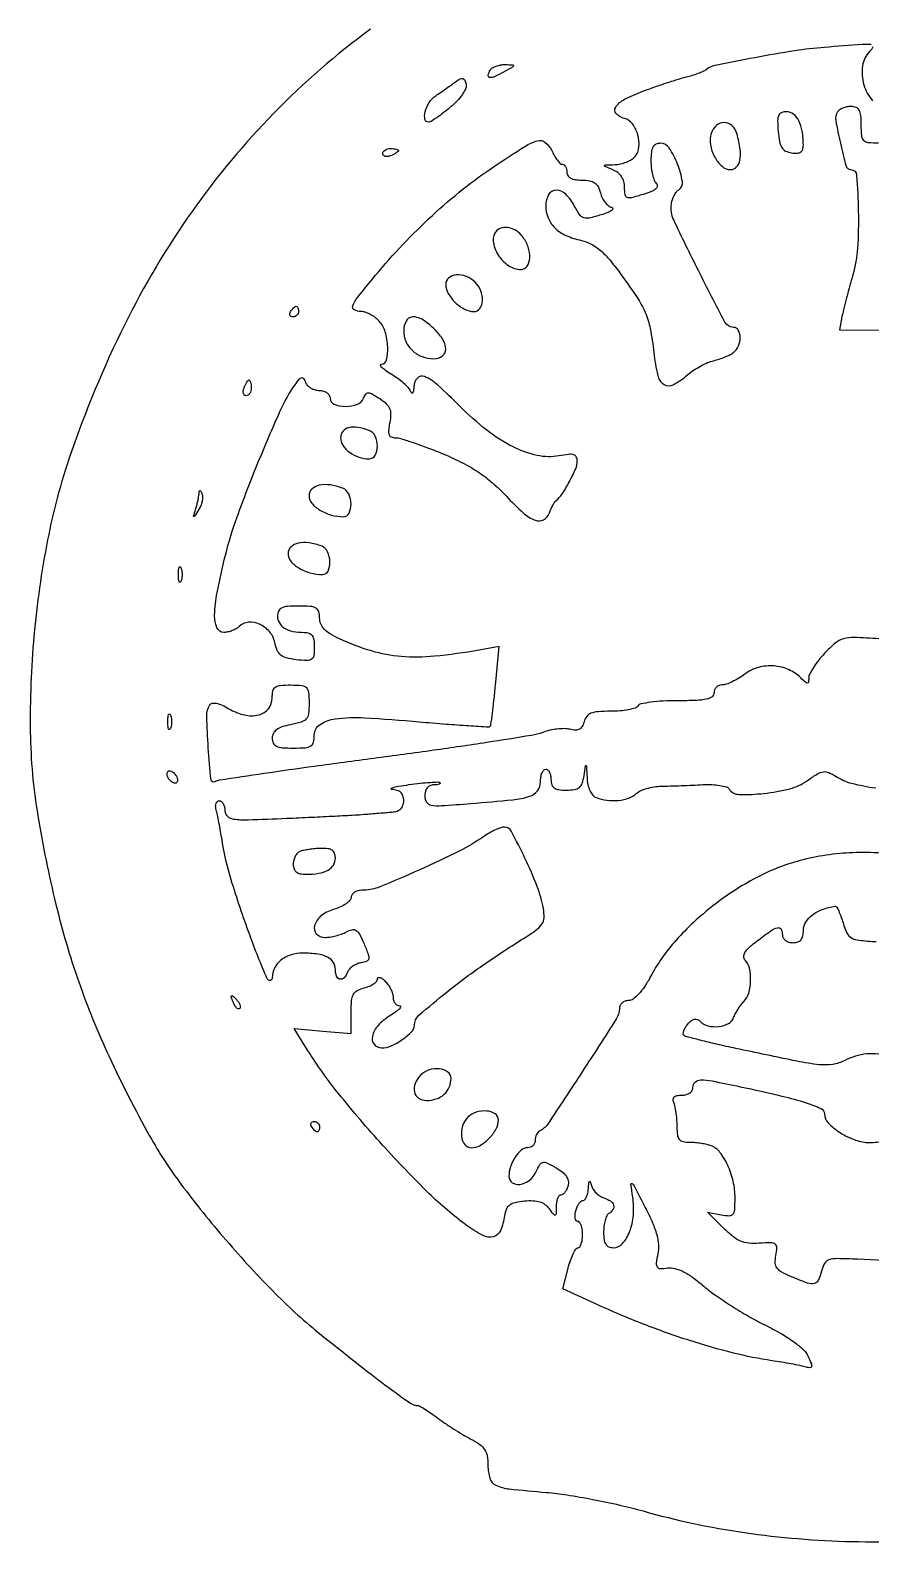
# Model space of a CAD drawing. Extents: x 0 to 320, y 0 to 464.
# Drawn here: x 0 to 159.8, y 0.1 to 287.5 of the extents above; entities that cross this region are included whole.
import ezdxf

# ---------------------------------------------------------------- set-up
doc = ezdxf.new("R2010")
doc.units = 0

msp = doc.modelspace()

# ---------------------------------------------------------------- linework, layer by layer
for points in [[(64.685306, 287.7277, 0.04003), (46.317837, 271.735974, 0.040143), (30.752346, 253.035834, 0.038663), (17.892871, 231.418654, 0.032157), (7.595782, 206.724526, 0.034749), (3.287065, 190.612043, 0.025584), (0.695539, 172.311585, 0.025769), (0.001599, 154.054825, 0.038054), (1.435633, 138.094089, 0.01782), (4.866631, 121.282139, 0.024803), (9.207676, 106.549653, 0.024927), (14.967462, 92.376002, 0.018275), (22.691677, 77.258969, 0.033417), (28.644689, 68.087621, 0.017279), (37.212816, 57.429081, 0.017237), (46.643068, 47.227435, 0.028923), (55.319417, 39.425711, 0.002159), (63.515873, 32.929072, 0.00821), (68.717359, 28.979113, 0.007339), (72.351669, 26.393397, 0.152083), (73.615117, 26, -0.128996), (74.033573, 25.890215, -0.010542), (75.015716, 25.309163, -0.0136), (76.16963, 24.549, -0.010042), (77.405609, 23.648213, 0.013053), (78.826114, 22.625984, 0.008063), (80.54571, 21.495558, 0.008084), (82.282089, 20.432762, 0.014369), (83.75, 19.622533, -0.033206), (85.444179, 18.602387, -0.097755), (86.384436, 17.627896, -0.103562), (86.854048, 16.403498, -0.039984), (87, 14.581309, 0.078493), (87.386844, 12.132303, 0.209563), (88.535951, 10.839128, 0.080998), (91.072722, 10.138344, 0.006256), (98.12407, 9.463794, -0.017837), (102.046009, 8.996737, -0.008876), (106.97707, 8.140373, -0.008799), (112.060298, 7.071249, -0.012788), (116.5, 5.935364, 0.033311), (135.809232, 1.830828, 0.029879), (156.210687, 0.131254, 0.029585), (176.882478, 0.871146, 0.030985)], [(161.341549, 171.791862, 0.008319), (156.657395, 172.014296, 0.073344), (154.604091, 171.775845, 0.110826), (153.060138, 170.966565, 0.028982), (151.022695, 169.024295, 0.020701), (149.86556, 167.677954, 0.024301), (148.887917, 166.308466, 0.024264), (148.185316, 165.089462, 0.119146), (148, 164.322816, -0.032039), (147.950421, 163.549887, -0.381784), (147.741799, 163.369379, -0.183578), (147.380391, 163.513415, -0.01076), (146.510286, 164.346857, 0.093636), (144.186964, 165.931799, 0.085329), (141.367978, 166.626727, 0.085097), (138.471941, 166.341031, 0.092392), (135.927242, 165.104329, -0.023294), (134.724468, 164.2989, -0.024056), (133.464553, 163.618147, -0.024661), (132.321231, 163.137499, -0.087384), (131.540493, 163, 0.09635), (130.952519, 162.885636, 0.097272), (130.45252, 162.559375, 0.098552), (130.117753, 162.072399, 0.101794), (130, 161.5, -0.240366), (129.624899, 160.76481, -0.103972), (128.593169, 160.304027, -0.04468), (126.638084, 160.06127, -0.008559), (123.059017, 160, 0.013438), (120.354892, 159.927313, 0.019448), (117.9754, 159.70625, 0.015512), (116.068638, 159.393547, 0.208873), (115.5, 159, -0.181395), (114.996935, 158.61091, -0.026945), (113.731474, 158.29375, -0.02743), (112.129075, 158.07309, -0.020503), (110.347363, 158, 0.017086), (107.956723, 157.918284, 0.076841), (106.596117, 157.611569, 0.133912), (105.785455, 157.006307, 0.102214), (105.292257, 156.009591, -0.064079), (104.926562, 155.103912, -0.142727), (104.400572, 154.588219, -0.132934), (103.652473, 154.414906, -0.052358), (102.596844, 154.56505, 0.061125), (101.552688, 154.694987, 0.028647), (100.19103, 154.619241, 0.027866), (98.754161, 154.374711, 0.034933), (97.460967, 153.982992, -0.050996), (95.307936, 153.405497, -0.0018), (86.797205, 152.062138, -0.003321), (76.712862, 150.576092, -0.002316), (65.316753, 149.027807, 0.00151), (54.059043, 147.516815, 0.002387), (44.416925, 146.146093, 0.000555), (35.978669, 144.895811, 0.10169), (35.14913, 144.592168, -0.553126), (34.361718, 144.97926, -0.008568), (33.838545, 151.02832, -0.011067), (33.553405, 157.090061, -0.146475), (34.135691, 159.227143, -0.218109), (34.605318, 159.537797, -0.089572), (35.386654, 159.519239, -0.057512), (36.447945, 159.170702, -0.025344), (37.75833, 158.483687, 0.075759), (40.698009, 157.301576, 0.11886), (43.408768, 157.3165, 0.161736), (45.275383, 158.494096, 0.173534), (46, 160.519052, -0.051749), (46.139903, 161.867179, -0.189042), (46.602688, 162.572789, -0.133491), (47.538826, 162.915804, -0.021456), (49.5, 163, -0.021803), (51.622478, 162.907404, -0.174666), (52.496721, 162.503237, -0.177223), (52.905468, 161.637497, -0.02258), (53, 159.545313, -0.028483), (52.885434, 157.535793, -0.148926), (52.449205, 156.53096, -0.14466), (51.519711, 155.924355, -0.026366), (49.5, 155.434022, 0.029059), (47.855315, 155.025351, 0.081963), (46.800191, 154.495727, 0.121665), (46.211512, 153.796661, 0.114939), (46, 152.888709, 0.108603), (46.207448, 151.944898, 0.176019), (46.779462, 151.368044, 0.092709), (47.897727, 151.075044, 0.017843), (50, 151, 0.016219), (52.308688, 151.074909, 0.121985), (53.342616, 151.403418, 0.200682), (53.844835, 152.100564, 0.057107), (54, 153.454687, -0.250108), (55.084495, 155.487117, -0.116394), (57.966563, 156.567753, -0.045918), (63.521596, 156.763433, -0.008056), (73.962724, 156.003318, 0.002544), (79.043744, 155.577063, 0.004119), (83.369389, 155.272161, 0.000838), (87.16344, 155.042502, 0.23389), (87.450666, 155.164189, 0.144963), (87.582364, 155.457033, 0.001705), (87.861784, 157.573036, 0.00499), (88.153417, 160.0351, 0.003218), (88.444449, 162.892954), (89.149276, 170.285909), (85.324638, 169.615445, -0.018783), (76.849426, 168.455865, -0.044899), (70.506717, 168.400835, -0.052476), (64.87613, 169.459891, -0.035484), (58.761473, 171.773426, -0.028161), (57.017576, 172.701267, -0.067464), (55.88084, 173.620482, -0.091533), (55.239588, 174.613203, -0.096768), (55.011473, 175.75, 0.071397), (54.832902, 176.950612, 0.194765), (54.306276, 177.608658, 0.111534), (53.242366, 177.925003, 0.016718), (51, 178, 0.017823), (48.895761, 177.924966, 0.09295), (47.778259, 177.631687, 0.176372), (47.206987, 177.053777, 0.108034), (47, 176.106989, 0.13309), (47.353839, 174.801206, 0.123825), (48.325497, 173.810405, 0.091616), (49.921775, 173.198537, 0.045861), (52.081787, 173, -0.086788), (52.988596, 172.841406, -0.157212), (53.578682, 172.385181, -0.115055), (53.903535, 171.551765, -0.035657), (54, 170.200801, -0.032367), (53.894399, 168.571198, -0.21136), (53.478391, 167.886556, -0.164426), (52.62178, 167.638134, -0.018138), (50.556884, 167.803566, -0.032498), (48.729247, 168.138391, -0.108926), (47.646324, 168.679195, -0.122642), (46.962633, 169.584977, -0.046609), (46.477222, 171.103707, 0.12264), (45.465566, 173.144247, 0.111817), (43.584134, 174.556085, 0.125656), (41.454896, 174.923885, 0.178471), (39.726784, 174.126784, -0.065476), (39.164325, 173.695073, -0.039112), (38.402243, 173.330993, -0.038513), (37.571798, 173.082714, -0.053432), (36.8, 173, -0.305271), (35.48216, 173.887283, -0.101963), (35.038793, 176.290599, -0.044698), (35.515614, 180.602667, -0.010477), (37.105692, 187.699239, -0.027268), (39.32195, 194.9693, -0.009405), (43.288198, 205.218663, -0.008275), (47.52652, 215.116418, -0.047505), (50.339193, 220.073879, -0.015925), (51.144123, 221.148553, -0.167872), (51.60125, 221.437348, -0.318871), (51.970568, 221.287024, -0.050162), (52.344332, 220.545068, 0.101723), (52.72233, 219.954241, 0.066794), (53.359786, 219.453864, 0.063279), (54.147721, 219.115402, 0.069947), (54.968615, 219, -0.070174), (55.75506, 218.889078, -0.089187), (56.411436, 218.565397, -0.103496), (56.845225, 218.079202, -0.131307), (57, 217.5, 0.308697), (57.766791, 216.376374, 0.094933), (59.892429, 215.981153, 0.084306), (62.197141, 216.385515, 0.219028), (63.375001, 217.534854, -0.065656), (63.796241, 218.310473, -0.247524), (64.276602, 218.546584, -0.124935), (64.984857, 218.345198, -0.013608), (66.439549, 217.447652, -0.041239), (67.672349, 216.485978, -0.108029), (68.312564, 215.571276, -0.107748), (68.513602, 214.471354, -0.0409), (68.33256, 212.912798, 0.023253), (68.105837, 211.421736, 0.11781), (68.214195, 210.593791, 0.208548), (68.644272, 210.155446, 0.096224), (69.444518, 210, -0.073848), (70.477722, 209.846564, -0.00784), (72.800135, 209.101262, -0.00954), (75.550096, 208.112092, -0.007527), (78.488361, 206.940468, -0.018924), (82.19661, 205.229351, -0.029752), (85.223333, 203.457359, -0.031664), (87.880092, 201.427412, -0.025761), (90.458916, 198.940468, 0.020263), (93.737367, 195.708544, 0.092438), (96.005099, 194.30762, 0.225255), (97.584246, 194.424826, 0.176843), (98.708443, 195.75, -0.018584), (98.99942, 196.45662, -0.019125), (99.339537, 197.132812, -0.019256), (99.678323, 197.694436, -0.073005), (99.950157, 198, 0.074012), (101.126356, 199.327492, 0.021599), (102.519485, 201.682997, 0.02015), (103.695846, 204.114442, 0.102941), (104, 205.576108, 0.115902), (103.815468, 206.361485, 0.211554), (103.31797, 206.774006, 0.098954), (102.349258, 206.849782, 0.016563), (100.497648, 206.565537, -0.102077), (96.39259, 206.639449, -0.061116), (91.781099, 208.289055, -0.049922), (86.813688, 211.44068, -0.030851), (81.641038, 216.040199, 0.013225), (77.441505, 220.048059, 0.083533), (74.958962, 221.635511, 0.31271), (73.595027, 221.353469, 0.183431), (72.921053, 219.75, -0.021702), (72.858585, 218.955574, -0.116809), (72.709158, 218.551782, -0.46266), (72.517742, 218.529257, -0.110816), (72.310386, 218.831999, 0.093791), (71.904907, 219.469021, 0.023218), (71.012681, 220.335037, 0.022932), (69.88008, 221.247579, 0.021199), (68.639334, 222.07826, -0.016532), (67.5155, 222.815574, -0.044839), (66.789367, 223.431307, -0.149011), (66.593091, 223.806462, -0.468944), (66.75, 223.996262, 0.349527), (67.754166, 224.800842, 0.068178), (67.969349, 227.278103, 0.059383), (67.483296, 230.141805, 0.112676), (66.345012, 232.171259, 0.04863), (65.575575, 232.871076, 0.039866), (64.634205, 233.462807, 0.041415), (63.671529, 233.868347, 0.079144), (62.845012, 234, -0.126921), (61.583503, 234.325468, -0.379305), (61.309463, 235.098371, -0.07178), (62.256352, 236.723145, -0.00487), (65.632649, 240.892187, -0.017529), (70.811173, 246.731304, -0.016712), (76.466424, 252.290234, -0.017121), (82.319083, 257.312124, -0.021463), (88.088432, 261.536281, -0.005703), (94.037674, 265.414236, -0.074118), (96.445867, 266.484751, -0.243102), (97.919334, 266.175894, -0.115433), (99.137271, 264.598069, 0.02496), (99.651975, 263.603196, 0.033588), (100.219899, 262.763183, 0.035562), (100.761968, 262.160796, 0.194125), (101.160515, 262, -0.173704), (101.480842, 261.885254, -0.093425), (101.753401, 261.559375, -0.073734), (101.937834, 261.073846, -0.054008), (102, 260.5, 0.14952), (102.19685, 259.856446, 0.125295), (102.731932, 259.379686, 0.083896), (103.630266, 259.090803, 0.035949), (104.891592, 259, -0.041843), (106.341147, 258.878479, -0.110167), (107.301181, 258.487524, -0.12232), (107.944785, 257.755472, -0.058029), (108.392274, 256.573193, 0.052757), (108.741282, 255.620989, 0.052974), (109.281461, 254.764322, 0.058098), (109.921043, 254.123591, 0.1171), (110.563976, 253.823193, -0.343512), (110.765037, 253.586929, -0.255687), (110.607838, 253.267507, -0.059675), (109.80712, 252.836702, -0.018682), (108.518987, 252.38534, -0.018135), (106.283986, 251.782627, -0.140501), (105.214688, 251.838321, -0.164662), (104.42158, 252.450822, -0.027393), (103.430013, 254.13534, 0.081413), (101.802324, 256.32279, 0.193615), (99.957322, 257.072822, 0.27169), (98.550975, 256.254564, 0.129027), (98, 254.154988, 0.095142), (98.447234, 251.825924, 0.104709), (99.720171, 249.916855, 0.089406), (101.844186, 248.477053, 0.05202), (104.782412, 247.52472, -0.066062), (106.52982, 246.9038, -0.054448), (108.183376, 245.815367, -0.042147), (109.902356, 244.131171, -0.019053), (111.870626, 241.663426, -0.010366), (115.275171, 236.838061, -0.046428), (116.934696, 233.806965, -0.055237), (117.865452, 230.774147, -0.01869), (118.556767, 226.201021, 0.027726), (119.293865, 221.857399, 0.196125), (120.49667, 220.13962, 0.277178), (122.260412, 220.083486, 0.051416), (125.031398, 222.027231, -0.032722), (126.113585, 222.848257, -0.022507), (127.435842, 223.638344, -0.022758), (128.783196, 224.286014, -0.042253), (129.934408, 224.665119, 0.021974), (131.008335, 224.971154, 0.018613), (132.113545, 225.385608, 0.019019), (133.093063, 225.839617, 0.048815), (133.75, 226.260332, 0.131437), (134.65235, 227.466587, 0.096915), (134.964943, 229.11278, 0.124369), (134.613341, 230.472512, 0.274146), (133.723591, 231, -0.278321), (132.075598, 231.994369, -0.004728), (127.033983, 241.7849, -0.006811), (122.347965, 251.425179, -0.148497), (121.902121, 254.5, -0.042767), (122.098401, 255.315027, -0.039153), (122.434726, 256.110351, -0.041456), (122.8514, 256.773182, -0.092773), (123.288355, 257.173536, 0.304311), (123.98413, 258.717917, 0.051277), (123.074232, 262.005737, 0.050438), (121.488278, 265.102972, 0.25448), (119.83994, 266, 0.103174), (118.956097, 265.815658, 0.164184), (118.389389, 265.301616, 0.101542), (118.085209, 264.339578, 0.025968), (118, 262.7, 0.028174), (118.075478, 261.36154, 0.030004), (118.300992, 260.068383, 0.031438), (118.629451, 258.989379, 0.107169), (119.024653, 258.375347, -0.22446), (119.211343, 257.853888, -0.195649), (118.939343, 257.336764, -0.079943), (118.068641, 256.814115, -0.020824), (116.524653, 256.268948, -0.010908), (114.308056, 255.641221, -0.156672), (113.500439, 255.687032, -0.272423), (113.100215, 256.190776, -0.034874), (113, 257.625825, 0.06553), (112.854125, 258.734085, 0.082854), (112.426622, 259.673472, 0.08307), (111.718356, 260.421405, 0.066268), (110.75, 260.968838, -0.003008), (109.222493, 261.59352, -0.407711), (109.151255, 261.760936, -0.299856), (109.32598, 261.884669, -0.002353), (111.127555, 261.936614, 0.048794), (112.224113, 262.070648, 0.040684), (113.345787, 262.418191, 0.042408), (114.32693, 262.912328, 0.081871), (114.989223, 263.487014, 0.152011), (115.734472, 265.294824, 0.091114), (115.518246, 267.62762, 0.093115), (114.498103, 269.687448, 0.16895), (112.954462, 270.722159, -0.140845), (111.399846, 271.644824, -0.351057), (111.300989, 272.876534, -0.126089), (112.976424, 274.360284, -0.028988), (116.459268, 275.898876, -0.005309), (118.754064, 276.7298, -0.004859), (121.134653, 277.537423, -0.004861), (123.274064, 278.217146, -0.015813), (124.709268, 278.608612, 0.016407), (125.851703, 278.921681, 0.016173), (126.976692, 279.310319, 0.016271), (127.938497, 279.71414, 0.05778), (128.509257, 280.060533, -0.115449), (130.238322, 280.855669, -0.003745), (137.795158, 282.33767, -0.007969), (145.344108, 283.635282, -0.01895), (151, 284.296601, -0.001253), (158.201828, 284.844958, -0.043631), (159.895672, 284.821719, -0.495349)], [(160.178634, 284.360227, -0.104273), (159.571429, 283.428571, 0.165577), (158.228328, 280.698652, 0.102068), (158.497007, 277.093374, 0.110529), (160.124735, 274.099499, 0.21645)], [(161.299199, 266, -0.025304), (159.328205, 266.099812, -0.18035), (158.485657, 266.515216, -0.168947), (158.090941, 267.396392, -0.021605), (158, 269.5, 0.02274), (157.917943, 271.30331, 0.104224), (157.611358, 272.299197, 0.173954), (157.020644, 272.817287, 0.09416), (156.059017, 273, 0.048985), (155.268536, 272.92237, 0.047224), (154.498033, 272.692306, 0.050991), (153.858552, 272.35414, 0.107637), (153.470664, 271.952533, 0.182134), (153.157643, 270.353024, 0.014146), (154.019034, 265.999878, 0.01131), (155.113384, 261.646259, 0.337481), (155.961809, 261, -0.393006), (157.108323, 259.93421, -0.012729), (157.433993, 253.081528, -0.021614), (157.284839, 246.043513, -0.054441), (156.402531, 241, 0.003612), (155.757321, 238.710939, 0.003466), (155.136116, 236.38125, 0.003432), (154.616617, 234.319126, 0.012497), (154.328646, 233), (153.848, 230.5), (164.849095, 230.449464)], [(167.168651, 130.486802, 0.046592), (156.385358, 131.102689, 0.056098), (146.350189, 129.605073, 0.05682), (138.033903, 126.343649, 0.043702), (129.84202, 121.039505, 0.044059), (122.775595, 114.456235, 0.06132), (117.825756, 107.37762, -0.025423), (116.763461, 105.599735, -0.04004), (115.660657, 104.206196, -0.048201), (114.616457, 103.281129, -0.158469), (113.751717, 103, 0.086998), (113.082847, 102.882732, 0.094276), (112.514567, 102.545851, 0.100185), (112.13445, 102.043732, 0.112541), (112, 101.453961, -0.143453), (111.423153, 99.484764, -0.002206), (104.927152, 89.446228, -0.002171), (98.336626, 79.454527, -0.146418), (96.784424, 78.166667, 0.127186), (96.483916, 77.935918, 0.060463), (96.230425, 77.515104, 0.054191), (96.058235, 76.983272, 0.051255), (96, 76.416667, -0.102506), (95.887996, 75.876081, -0.098696), (95.56971, 75.416146, -0.097091), (95.094288, 75.107973, -0.095675), (94.535184, 75, 0.180072), (93.340428, 74.555297, 0.070465), (92.16536, 73.208617, 0.064285), (91.296294, 71.401951, 0.080163), (91, 69.565741, 0.248085), (91.635879, 68.363042, 0.191638), (93.106521, 68.035089, 0.127417), (94.897498, 68.81935, 0.119834), (96.131882, 70.390104, -0.026518), (96.868481, 71.803082, -0.210078), (97.453585, 72.223527, -0.168177), (98.236002, 72.125783, -0.015878), (99.968041, 71.203558, -0.037862), (101.15636, 70.39631, -0.077096), (101.919197, 69.568394, -0.101005), (102.271373, 68.709913, -0.111394), (102.240966, 67.813454, -0.042905), (101.994295, 67.119515, -0.053884), (101.646552, 66.532702, -0.063932), (101.256178, 66.130367, -0.169803), (100.883369, 66, 0.22523), (100.545137, 65.839499, 0.075503), (100.25949, 65.356356, 0.057447), (100.064604, 64.647931, 0.038441), (100, 63.80887, -0.008198), (99.977678, 62.447547, -0.315727), (99.804276, 62.216793, -0.315211), (99.52797, 62.301052, -0.008182), (98.70586, 63.387582, 0.081825), (97.910667, 64.168184, 0.079739), (96.900254, 64.660903, 0.064617), (95.607073, 64.876919, 0.032835), (93.95586, 64.828712, 0.029129), (92.170168, 64.553213, 0.103866), (91.119047, 64.085945, 0.136164), (90.501648, 63.314347, 0.06605), (90.159189, 62.08776, -0.061306), (89.391007, 59.232452, -0.240742), (88.053547, 58.075798, -0.184145), (86.036979, 58.32647, -0.036064), (82.883878, 60.303214, -0.036115), (75.791558, 66.329003, -0.014516), (66.973656, 75.508782, -0.014636), (58.574249, 85.340532, -0.030302), (52.731726, 93.574105), (50.196986, 97.64821), (55.598493, 97.200275), (61, 96.75234), (61, 100.767762, -0.02066), (61.091893, 102.990737, -0.103191), (61.444716, 104.180512, -0.149082), (62.174195, 104.903421, -0.059818), (63.5, 105.410644, 0.037263), (64.456953, 105.72819, 0.049228), (65.265625, 106.162923, 0.058561), (65.824798, 106.642217, 0.18848), (66, 107.090481, -0.250929), (66.137778, 107.347731, -0.222934), (66.440625, 107.393097, -0.090698), (66.922947, 107.147545, -0.033411), (67.5, 106.642857, -0.045706), (68.074073, 105.953005, -0.037117), (68.559375, 105.121875, -0.03846), (68.892467, 104.281635, -0.075276), (69, 103.571429, 0.078002), (69.094267, 102.97084, 0.0901), (69.367188, 102.460509, 0.100448), (69.773268, 102.118635, 0.124779), (70.25, 101.996262, -0.487469), (70.400724, 101.80232, -0.136489), (70.178125, 101.411538, -0.042588), (69.416009, 100.774052, -0.015984), (68.25, 100.01096, 0.073309), (66.118459, 98.23775, 0.123196), (65.038241, 96.189899, 0.232484), (65.371175, 94.677016, 0.228173), (66.777494, 94, 0.103163), (68.608005, 94.381745, 0.04826), (70.733741, 95.564225, 0.047656), (72.489108, 97.040734, 0.192685), (73.017687, 98.306704, -0.213048), (73.896076, 100.198769, -0.010819), (79.233573, 104.646337, -0.016256), (85.875113, 109.596964, -0.012538), (93.418045, 114.570918, 0.013405), (96.124839, 116.362573, 0.087742), (97.27099, 117.511358, 0.142764), (97.680872, 118.725388, 0.056442), (97.555072, 120.5, 0.045975), (96.36717, 124.703453, 0.01971), (94.057003, 130.066763, 0.01141), (91.474019, 135.16494, 0.271127), (90.15437, 135.973116, 0.088899), (89.462966, 135.863412, 0.023709), (88.424298, 135.446028, 0.023261), (87.269353, 134.850581, 0.02211), (86.15437, 134.14102, -0.037061), (81.569078, 131.411931, -0.010553), (74.071321, 127.866762, -0.007269), (66.444046, 124.587606, -0.098188), (63.480646, 124, 0.049425), (62.504681, 123.903289, 0.075771), (61.707569, 123.613409, 0.09953), (61.185942, 123.175425, 0.170097), (61, 122.64466, -0.186017), (60.774379, 122.059193, -0.055728), (60.045313, 121.414842, -0.047419), (58.994047, 120.816152, -0.036209), (57.75, 120.361287, 0.097205), (55.367781, 119.145358, 0.148297), (54.046499, 117.257306, 0.271345), (54.382839, 115.708023, 0.209771), (55.996191, 115, 0.039356), (56.956181, 115.075681, 0.02338), (58.080457, 115.308382, 0.02331), (59.186688, 115.647504, 0.036848), (60.093072, 116.04981, -0.064826), (61.198283, 116.468248, -0.208604), (61.955066, 116.331433, -0.126704), (62.608192, 115.59951, -0.018965), (63.452329, 113.79981, -0.010754), (64.259777, 111.77318, -0.130348), (64.341361, 110.946771, -0.265337), (63.958637, 110.473057, -0.052315), (62.863849, 110.172436, 0.058793), (62.063647, 109.94155, 0.051648), (61.300792, 109.523253, 0.054512), (60.686239, 108.991079, 0.095738), (60.331862, 108.422436, -0.088854), (59.667772, 107.323679, -0.268441), (58.869781, 107.054452, -0.262285), (58.22356, 107.612311, -0.086625), (58, 108.893011, 0.140185), (57.603617, 110.279014, 0.137379), (56.531999, 111.258752, 0.086557), (54.658071, 111.827984, 0.030565), (51.846784, 112, 0.07293), (49.538036, 111.661446, 0.09608), (47.657394, 110.675721, 0.108189), (46.434254, 109.165985, 0.116013), (45.993839, 107.321429, -0.812091), (45.043894, 107.125626, -0.015131), (41.717611, 115.46158, -0.012839), (38.20545, 125.928889, -0.035468), (36.455473, 133.5, 0.004406), (36.179005, 135.159765, 0.004215), (35.869437, 136.839062, 0.004179), (35.57134, 138.31656, 0.015075), (35.345294, 139.25, -0.056009), (35.240054, 139.919837, -0.092194), (35.31979, 140.485938, -0.129717), (35.565498, 140.859505, -0.184815), (35.932612, 141, -0.175476), (36.339928, 140.85251, -0.092941), (36.686455, 140.433175, -0.073143), (36.920999, 139.808617, -0.053354), (37, 139.070385, 0.220333), (37.481981, 138.029729, 0.146818), (38.706218, 137.495061, 0.038028), (41.418192, 137.375125, 0.002893), (48.75, 137.65101, 0.000891), (53.46866, 137.864345, 0.001054), (57.929688, 138.08343, 0.000918), (61.694944, 138.283236, 0.006685), (63.5, 138.406573, -0.000274), (64.812982, 138.513217, -0.000197), (66.279688, 138.63096, -0.000198), (67.675701, 138.741917, -0.000429), (68.75, 138.825948, 0.060387), (69.746511, 139.025701, 0.11292), (70.446993, 139.448783, 0.122572), (70.858278, 140.106785, 0.078839), (71, 141, 0.077421), (70.860249, 141.897132, 0.126913), (70.453156, 142.544237, 0.116638), (69.754887, 142.948268, 0.059302), (68.75, 143.124756, -0.428879), (68.626502, 143.269868, -0.30638), (68.77537, 143.446681, -0.026011), (70.015824, 143.729788, -0.007137), (71.99594, 144.045483, -0.008015), (74.132557, 144.320038, -0.012109), (76.001036, 144.484049, -0.006924), (77.555955, 144.561064, -0.208192), (77.912607, 144.420727, -0.384921), (77.920606, 144.262507, -0.141121), (77.720161, 144.123589, -0.057645), (77.278271, 144.029175, -0.023837), (76.666667, 144, 0.107348), (75.979279, 143.8507, 0.119666), (75.446701, 143.432258, 0.103195), (75.112707, 142.759795, 0.063917), (75, 141.881723, 0.141932), (75.336354, 140.720681, 0.214641), (76.200498, 140.149609, 0.056466), (78.144538, 140.055661, 0.003722), (83.75, 140.459773, 0.004936), (91.717646, 141.173059, 0.051114), (94.942023, 141.831024, 0.158268), (96.430208, 142.887551, 0.16125), (97, 144.608408, -0.039913), (97.073217, 145.524152, -0.059187), (97.29375, 146.29747, -0.077842), (97.617323, 146.823565, -0.219427), (98, 147, -0.191087), (98.381882, 146.848523, -0.088204), (98.70625, 146.4125, -0.068025), (98.926307, 145.765418, -0.048028), (99, 145, 0.08041), (99.157154, 144.029119, 0.164322), (99.616697, 143.42044, 0.118), (100.475283, 143.093864, 0.032149), (101.933578, 143, 0.037763), (103.488555, 143.11761, 0.134896), (104.391346, 143.519857, 0.141285), (104.938256, 144.314565, 0.042951), (105.283746, 145.75, -0.001027), (105.574141, 147.640714, -0.553768), (105.663166, 147.678866, -0.232496), (105.743268, 147.534762, -0.000706), (105.850168, 145.356989, 0.041851), (106.021361, 144.060546, 0.054467), (106.402071, 142.926053, 0.064114), (106.939974, 142.069317, 0.129641), (107.581787, 141.606989, 0.060946), (109.646689, 141.091449, 0.054625), (111.854822, 141.06101, 0.058547), (113.831927, 141.487206, 0.114527), (115.192028, 142.334885, -0.091443), (115.945573, 142.853759, -0.033894), (117.158963, 143.30064, -0.032211), (118.580757, 143.619646, -0.033479), (120.013457, 143.748042, 0.002681), (121.659157, 143.793816, 0.001313), (123.75561, 143.868889, 0.001302), (125.934316, 143.958316, 0.00189), (127.856706, 144.049521, -0.022682), (129.572079, 144.059525, -0.030211), (131.122597, 143.904067, -0.030792), (132.345635, 143.628135, -0.184512), (132.856706, 143.24092, 0.25266), (134.713772, 142.181718, 0.032246), (139.467817, 142.377159, 0.036685), (144.424842, 143.273521, 0.091894), (147.74485, 144.818317, -0.017058), (149.668222, 146.091308, -0.102323), (150.791172, 146.496913, -0.139229), (151.814999, 146.358892, -0.04152), (153.217058, 145.604421, 0.082073), (156.167475, 144.311943, 0.028592), (160.735884, 143.424163, 0.022023)], [(163.411133, 92.365782, 0.098746), (159.057778, 92.837262, 0.098297), (154.848922, 91.604464, -0.081321), (152.575795, 90.854666, -0.066652), (150.015414, 90.795196, -0.02313), (145.738092, 91.468514, -0.001713), (134.145893, 93.888586, -0.004047), (130.522167, 94.688773, -0.006113), (127.381402, 95.449559, -0.002667), (124.721085, 96.143642, -0.131971), (124.253393, 96.413274, -0.22271), (124.13856, 96.730683, -0.064107), (124.255062, 97.253688, -0.051144), (124.556648, 97.878956, -0.035292), (125.015118, 98.518216, -0.045776), (125.664254, 99.168894, -0.119301), (126.253422, 99.45905, -0.155442), (126.810147, 99.409775, -0.097483), (127.357618, 99.042382, 0.13643), (128.872089, 98.186854, 0.088655), (130.890226, 98.053102, 0.094078), (132.724932, 98.617174, 0.182729), (133.725431, 99.75, -0.032327), (134.073676, 100.516174, -0.019688), (134.577059, 101.374107, -0.019697), (135.145628, 102.188695, -0.032699), (135.694046, 102.821429, 0.129388), (136.608013, 104.409731, 0.059237), (136.959598, 106.792755, 0.059575), (136.743964, 109.159373, 0.144882), (135.915411, 110.684589, -0.199899), (135.643814, 111.343817, -0.141172), (135.871208, 112.122036, -0.069668), (136.699199, 113.097349, -0.019052), (138.259802, 114.384589, -0.009785), (140.869229, 116.295304, -0.09563), (142.110225, 116.852158, -0.345619), (142.746475, 116.556944, -0.118256), (143, 115.5, 0.130775), (143.153209, 114.924246, 0.10214), (143.583333, 114.4375, 0.08892), (144.230589, 114.111864, 0.072314), (145, 114, 0.07503), (145.926783, 114.13986, 0.145999), (146.543103, 114.552083, 0.125255), (146.890621, 115.286207, 0.048265), (147, 116.416667, -0.142887), (147.43985, 117.924397, -0.09089), (148.693436, 119.272764, -0.073385), (150.628642, 120.314997, -0.050841), (153.043203, 120.921053, -0.307064), (153.302876, 120.795128, -0.020399), (153.7079, 120.022122, -0.023835), (154.137221, 118.989969, -0.015053), (154.543203, 117.75, 0.040036), (155.274819, 115.843058, 0.153656), (156.131915, 114.925418, 0.102004), (157.561474, 114.465493, 0.012701), (160.831176, 114.194925, 0.032243)], [(163.5, 53.5), (157.280828, 53.796917, 0.007667), (153.395454, 53.922738, 0.083704), (151.854323, 53.689848, 0.185569), (151.007441, 52.999437, 0.068598), (150.422419, 51.546917, -0.043457), (149.807675, 49.768221, -0.245128), (149.045644, 49.164004, -0.135934), (147.80247, 49.264407, -0.011245), (144.752915, 50.458772, -0.023579), (142.878785, 51.347791, -0.111021), (141.982069, 52.120443, -0.151251), (141.647172, 53.072581, -0.056779), (141.754955, 54.49846, 0.03426), (141.939147, 56.021031, 0.251511), (141.636686, 56.661994, 0.163872), (140.828971, 56.922718, 0.013656), (138.599446, 56.833636, -0.040488), (136.613033, 56.860826, -0.076323), (135.062007, 57.251866, -0.068872), (133.598418, 58.122926, -0.027763), (131.861419, 59.677043), (128.772272, 62.766189), (131.386136, 62.266517, 0.036428), (132.916227, 62.088136, 0.235187), (133.605834, 62.395058, 0.158692), (133.933151, 63.225838, 0.01514), (134, 65.433083, 0.055812), (133.648037, 68.576388, 0.051448), (132.607488, 71.656188, 0.055782), (131.125803, 74.12759, 0.139103), (129.455198, 75.378819, 0.036732), (128.664022, 75.617483, 0.016719), (127.60159, 75.817528, 0.016452), (126.46258, 75.954608, 0.021722), (125.418213, 76, -0.05117), (124.159396, 76.129166, -0.170195), (123.457166, 76.551691, -0.141946), (123.098785, 77.376324, -0.032001), (123, 78.918213, 0.018051), (122.955462, 80.151478, 0.015472), (122.821697, 81.44385, 0.015746), (122.626709, 82.610773, 0.042363), (122.393011, 83.418213, -0.076984), (122.235583, 84.147008, -0.207384), (122.413414, 84.634337, -0.16083), (122.939105, 84.916765, -0.043546), (123.893011, 85, 0.065399), (124.720581, 85.10871, 0.089602), (125.398835, 85.427979, 0.106556), (125.84147, 85.912935, 0.132643), (126, 86.5, -0.204062), (126.419772, 87.485711, -0.190633), (127.437265, 87.902598, -0.051068), (129.635707, 87.704345, -0.004712), (135.000374, 86.609017, -0.004736), (142.911464, 84.83744, -0.020485), (147.550005, 83.550003, -0.029291), (150.352253, 82.462257, -0.293509), (151, 81.453865, 0.196779), (151.70453, 79.73303, 0.057012), (153.981059, 77.893184, 0.054953), (156.873011, 76.474704, 0.086771), (159.587806, 76, 0.049081), (162.439263, 76.280579, 0.046583)]]:
    msp.add_lwpolyline(points, format="xyb")
for points in [[(90.001507, 279.546391, -0.019893), (88.248768, 278.665539, -0.145256), (87.327649, 278.538158, -0.440901), (87.048478, 278.955832, -0.078221), (87.458881, 279.933469, -0.117841), (87.867857, 280.34018, -0.050267), (88.568009, 280.676297, -0.045964), (89.422012, 280.899151, -0.044923), (90.309017, 280.964565, -0.007696), (91.714803, 280.92018, -0.463888), (91.851161, 280.742716, -0.212641), (91.656531, 280.477212, -0.003429)], [(79.859258, 272.840312, -0.009733), (78.517877, 271.771016, -0.013298), (77.266469, 270.864437, -0.010087), (76.19894, 270.164755, -0.131793), (75.75, 270.026901, -0.361825), (75.041787, 270.574834, -0.120795), (75.073478, 271.985717, -0.078139), (75.855023, 273.74126, -0.096338), (77.096187, 275.029241, 0.000593), (78.019421, 275.678649, 0.00041), (79.062427, 276.415438, 0.000414), (80.063549, 277.125116, 0.00085), (80.846187, 277.68289, -0.029297), (81.725304, 278.236884, -0.181273), (82.244527, 278.312747, -0.237943), (82.601053, 278.023986, -0.051177), (82.859258, 277.246301, -0.159648), (82.778216, 276.424717, -0.045742), (82.149663, 275.29137, -0.040121), (81.146186, 274.045334, -0.030043)], [(142.189635, 268.25, 0.024614), (142.447055, 266.308129, 0.09543), (142.885558, 265.181899, 0.139488), (143.610647, 264.530348, 0.078602), (144.75, 264.180449, 0.045673), (145.805457, 264.127847, 0.138203), (146.482973, 264.349477, 0.170105), (146.862348, 264.855844, 0.07854), (146.986345, 265.680449, 0.039332), (146.760768, 268.293078, 0.074977), (146.110251, 270.293356, 0.106929), (145.102369, 271.54701, 0.171811), (143.823003, 272, 0.089987), (142.836108, 271.820934, 0.202978), (142.295467, 271.3076, 0.106661), (142.090839, 270.289081, 0.017083)], [(129.46218, 267.88084, 0.119149), (129.311133, 265.731201, 0.08196), (130.107415, 263.41087, 0.088403), (131.525933, 261.622168, 0.182993), (133.16898, 261, 0.208854), (134.295457, 261.491999, 0.143772), (134.924613, 262.756677, 0.079589), (134.960795, 264.859936, 0.030058), (134.369714, 267.75, 0.135226), (133.44891, 269.319187, 0.188346), (131.963693, 269.94535, 0.189248), (130.452667, 269.398202, 0.136329)], [(70, 264.606989, -0.222225), (69.912889, 264.420671, -0.030693), (69.559375, 264.160341, -0.030395), (69.074558, 263.887494, -0.02136), (68.5, 263.638374, -0.055937), (67.925634, 263.488865, -0.100118), (67.440625, 263.516384, -0.147206), (67.122486, 263.710807, -0.184534), (67, 264.031385, -0.152681), (67.115494, 264.400789, -0.098158), (67.440625, 264.715469, -0.08088), (67.926468, 264.92777, -0.062722), (68.5, 265, -0.024748), (69.074824, 264.971531, -0.039339), (69.559375, 264.884553, -0.046727), (69.903916, 264.758929, -0.289661)], [(88.666667, 249.333333, 0.2298), (87.994168, 247.393048, 0.112513), (88.893507, 244.868333, 0.099683), (90.924002, 242.753231, 0.15295), (93.328741, 242, 0.254436), (94.453619, 242.61204, 0.133168), (94.95325, 244.1749, 0.093144), (94.654341, 246.279132, 0.080786), (93.607954, 248.25, 0.083046), (92.468475, 249.323904, 0.093834), (91.087087, 249.91275, 0.107329), (89.735687, 249.915435, 0.144377)], [(79, 239.154988, 0.131807), (79.453363, 237.465072, 0.069552), (80.799851, 235.741163, 0.069082), (82.581828, 234.439493, 0.123861), (84.328741, 234, 0.240472), (85.467847, 234.58147, 0.146868), (85.975614, 236.039208, 0.106771), (85.651595, 237.935864, 0.101208), (84.571429, 239.571429, 0.099556), (82.891202, 240.689002, 0.116292), (81.002662, 240.987843, 0.159417), (79.573449, 240.399052, 0.219382)], [(51, 234, -0.105053), (50.918938, 233.618444, -0.099167), (50.688914, 233.29375, -0.09642), (50.345238, 233.076123, -0.093332), (49.940983, 233, -0.108972), (49.586039, 233.078288, -0.182303), (49.3746, 233.29375, -0.161196), (49.343488, 233.6179, -0.082592), (49.5, 234, -0.029505), (49.768994, 234.382774, -0.035638), (50.066025, 234.70625, -0.038439), (50.34829, 234.934461, -0.151918), (50.559017, 235, -0.210953), (50.727648, 234.92554, -0.081139), (50.870461, 234.70625, -0.061769), (50.967655, 234.382849, -0.042167)], [(71, 230.360243, 0.102402), (71.427337, 228.295553, 0.104186), (72.637969, 226.584655, 0.099264), (74.491694, 225.449443, 0.084568), (76.75, 225.031803, 0.165451), (78.338012, 225.547144, 0.239474), (78.97938, 226.845013, 0.141153), (78.404158, 228.761591, 0.061221), (76.685549, 230.825686, 0.050752), (74.446107, 232.537933, 0.159594), (72.629126, 232.972646, 0.257234), (71.450041, 232.191295, 0.121089)], [(42, 219.5, -0.062722), (41.92777, 218.926468, -0.08088), (41.715469, 218.440625, -0.098158), (41.400789, 218.115494, -0.152681), (41.031385, 218, -0.184534), (40.710807, 218.122486, -0.147206), (40.516384, 218.440625, -0.100118), (40.488865, 218.925634, -0.055937), (40.638374, 219.5, -0.02136), (40.887494, 220.074558, -0.030395), (41.160341, 220.559375, -0.030693), (41.420671, 220.912889, -0.222225), (41.606989, 221, -0.289661), (41.758929, 220.903916, -0.046727), (41.884553, 220.559375, -0.039339), (41.971531, 220.074824, -0.024748)], [(59, 210.035184, 0.146944), (59.436963, 208.58045, 0.087342), (60.69082, 207.255511, 0.078422), (62.474424, 206.321977, 0.081597), (64.434259, 206, 0.275348), (65.560472, 206.67108, 0.125405), (65.994411, 208.395451, 0.107573), (65.571049, 210.313003, 0.195633), (64.418213, 211.393011, 0.049104), (62.251278, 211.988714, 0.1043), (60.521215, 211.923461, 0.161445), (59.425151, 211.227589, 0.172943)], [(31.995269, 196.287676, -0.001285), (31.215612, 195.078613, -0.274771), (31.096136, 195.019541, -0.48031), (31.041936, 195.099086, -0.001747), (31.424495, 196.331787, 0.012294), (31.650633, 197.118725, 0.010113), (31.854136, 197.96865, 0.010249), (32.009284, 198.757118, 0.026585), (32.078947, 199.331787, -0.019832), (32.135852, 199.860903, -0.393954), (32.252586, 199.95404, -0.269455), (32.403102, 199.850283, -0.013863), (32.649722, 199.287676, -0.103788), (32.756682, 198.695062, -0.046663), (32.660355, 197.906342, -0.043469), (32.397416, 197.06133, -0.045436)], [(53, 198.975249, 0.179143), (53.524256, 197.558976, 0.079487), (55.066821, 196.251486, 0.068492), (57.226511, 195.318738, 0.067834), (59.5651, 195, 0.29093), (60.616417, 195.668284, 0.11692), (60.979465, 197.409543, 0.099452), (60.537553, 199.336068, 0.19768), (59.418213, 200.393011, 0.054081), (56.999009, 201.032303, 0.092185), (54.915818, 200.962376, 0.137648), (53.531906, 200.222466, 0.204334)], [(49, 187.975249, 0.179143), (49.524256, 186.558976, 0.079487), (51.066821, 185.251486, 0.068492), (53.226511, 184.318738, 0.067834), (55.5651, 184, 0.29093), (56.616417, 184.668284, 0.11692), (56.979465, 186.409543, 0.099452), (56.537553, 188.336068, 0.19768), (55.418213, 189.393011, 0.054081), (52.999009, 190.032303, 0.092185), (50.915818, 189.962376, 0.137648), (49.531906, 189.222466, 0.204334)], [(28.662281, 182.75, -0.174857), (28.474999, 182.540618, -0.447206), (28.306058, 182.601562, -0.078554), (28.189089, 183.10856, -0.017491), (28.157895, 184, -0.017491), (28.189089, 184.89144, -0.078554), (28.306058, 185.398438, -0.447206), (28.474999, 185.459382, -0.174857), (28.662281, 185.25, -0.057986), (28.818615, 184.679992, -0.037979), (28.87034, 184, -0.037979), (28.818615, 183.320008, -0.057986)], [(26.662281, 154.75, -0.174857), (26.474999, 154.540618, -0.447206), (26.306058, 154.601562, -0.078554), (26.189089, 155.10856, -0.017491), (26.157895, 156, -0.017491), (26.189089, 156.89144, -0.078554), (26.306058, 157.398438, -0.447206), (26.474999, 157.459382, -0.174857), (26.662281, 157.25, -0.057986), (26.818615, 156.679992, -0.037979), (26.87034, 156, -0.037979), (26.818615, 155.320008, -0.057986)], [(28, 144.881966, -0.117858), (27.920761, 144.550471, -0.186277), (27.70625, 144.357263, -0.154201), (27.382383, 144.338175, -0.076764), (27, 144.5, -0.064269), (26.617474, 144.810561, -0.051777), (26.29375, 145.230237, -0.053414), (26.073533, 145.689814, -0.085235), (26, 146.118034, -0.117858), (26.079239, 146.449529, -0.186277), (26.29375, 146.642737, -0.154201), (26.617617, 146.661825, -0.076764), (27, 146.5, -0.064269), (27.382526, 146.189439, -0.051777), (27.70625, 145.769763, -0.053414), (27.926467, 145.310186, -0.085235)], [(51.25, 131.337719, 0.113869), (50.771682, 131.003208, 0.064373), (50.367188, 130.418476, 0.059088), (50.09311, 129.687147, 0.060204), (50, 128.916667, 0.082515), (50.145139, 128.043183, 0.143797), (50.565419, 127.448149, 0.119883), (51.304477, 127.107785, 0.048276), (52.418213, 127, 0.037565), (54.879333, 127.185164, 0.089672), (56.60731, 127.775213, 0.131054), (57.626083, 128.760207, 0.136242), (58, 130.106989, 0.086438), (57.844689, 130.998673, 0.162089), (57.397248, 131.567781, 0.117948), (56.579781, 131.864628, 0.035568), (55.25, 131.921053, 0.015009), (54.105464, 131.853774, 0.014022), (52.940625, 131.717133, 0.014154), (51.913613, 131.537541, 0.045557)], [(39.806872, 101.473539, -0.278911), (39.538684, 101.40751, -0.120343), (39.210949, 101.604915, -0.070189), (38.866277, 102.059266, -0.036269), (38.564293, 102.706872, -0.008399), (38.21821, 103.663782, -0.286372), (38.270328, 103.888819, -0.400052), (38.463552, 103.893514, -0.011214), (39.124088, 103.266667, -0.043285), (39.558688, 102.753423, -0.063152), (39.837219, 102.231185, -0.082976), (39.927901, 101.779789, -0.20742)], [(74.2, 88.8, 0.099086), (73.15309, 87.229184, 0.155131), (73.020314, 85.624066, 0.189728), (73.821447, 84.453745, 0.14999), (75.3, 84, 0.080136), (77.174837, 84.302426, 0.102713), (78.684208, 85.175815, 0.109454), (79.656202, 86.527359, 0.101708), (80, 88.2, 0.240254), (79.389192, 89.397795, 0.1319), (77.813402, 90.000604, 0.103927), (75.826142, 89.793125, 0.119124)], [(83.2, 80.8, 0.118673), (82.197688, 79.162095, 0.106316), (81.996358, 77.177121, 0.134886), (82.620481, 75.609545, 0.235129), (83.845012, 75, 0.131807), (85.534928, 75.453363, 0.069552), (87.258837, 76.799851, 0.069082), (88.560507, 78.581828, 0.123861), (89, 80.328741, 0.25548), (88.386744, 81.450606, 0.122914), (86.785615, 81.991307, 0.097045), (84.791397, 81.766187, 0.120453)], [(55, 79, -0.042167), (54.967655, 78.617151, -0.061769), (54.870461, 78.29375, -0.081139), (54.727648, 78.07446, -0.210953), (54.559017, 78, -0.151918), (54.34829, 78.065539, -0.038439), (54.066025, 78.29375, -0.035638), (53.768994, 78.617226, -0.029505), (53.5, 79, -0.082592), (53.343488, 79.3821, -0.161196), (53.3746, 79.70625, -0.182303), (53.586039, 79.921712, -0.108972), (53.940983, 80, -0.093332), (54.345238, 79.923877, -0.09642), (54.688914, 79.70625, -0.099167), (54.918938, 79.381556, -0.105053)], [(109.064275, 65.4796, -0.066542), (110.321121, 64.887564, -0.175107), (110.915715, 64.107019, -0.226331), (110.797272, 63.271803, -0.108216), (110, 62.5, 0.146547), (109.614422, 62.065839, 0.040338), (109.29375, 61.1996, 0.037109), (109.073612, 60.112115, 0.031397), (109, 58.940983, 0.032395), (109.09264, 57.512663, 0.110172), (109.409698, 56.641363, 0.159203), (109.988505, 56.166968, 0.092973), (110.87868, 56, 0.215184), (112.60321, 56.778216, 0.090047), (113.950773, 59.009158, 0.070768), (114.665667, 62.169429, 0.058465), (114.542541, 65.623703, -0.007055), (114.202253, 68.068196, -0.678012), (114.428548, 68.192814, -0.101458), (114.894505, 67.616971, -0.00145), (116.930495, 63.659806, -0.015647), (118.309315, 60.738551, -0.036606), (119.106616, 58.459445, -0.048729), (119.425772, 56.554103, -0.066593), (119.313899, 54.819493, 0.017773), (119.024425, 53.046641, 0.185618), (119.197034, 52.343583, 0.246294), (119.764988, 52.047891, 0.031845), (121.176472, 52.142082, -0.095372), (122.549326, 52.059795, -0.054277), (124.11216, 51.474247, -0.040998), (125.923433, 50.366539, -0.019453), (128.069535, 48.667231, 0.024658), (130.270658, 46.961313, 0.011313), (133.293653, 44.948643, 0.011173), (136.57738, 42.969448, 0.01516), (139.632262, 41.34095, -0.01556), (142.738272, 39.682002, -0.026742), (145.199685, 38.086371, -0.031866), (146.982103, 36.608277, -0.09711), (147.893094, 35.335288, -0.011588), (148.506004, 33.903029, -0.174332), (148.525212, 33.369459, -0.361264), (148.204311, 33.164569, -0.037616), (147.260831, 33.356124, 0.018554), (146.297315, 33.590281, 0.004548), (144.695369, 33.902029, 0.004652), (142.851967, 34.225686, 0.00463), (141, 34.515519, -0.025014), (133.683145, 35.968254, -0.016151), (125.374352, 38.34231, -0.015222), (116.604998, 41.454734, -0.014417), (107.878833, 45.147446), (101.257667, 48.177311), (102.250472, 52.088655, -0.019787), (102.694648, 53.587248, -0.029633), (103.209659, 54.851042, -0.02939), (103.723559, 55.780701, -0.257222), (104.121638, 56, 0.246863), (104.458786, 56.177261, 0.066304), (104.741981, 56.734375, 0.051149), (104.936005, 57.542382, 0.033376), (105, 58.5, 0.034468), (104.933911, 59.457559, 0.052547), (104.733751, 60.265625, 0.068439), (104.441306, 60.82127, 0.241977), (104.09362, 61, -0.24384), (103.789795, 61.157535, -0.106581), (103.607123, 61.5875, -0.070464), (103.575635, 62.233678, -0.040966), (103.710251, 63, -0.038887), (103.975456, 63.765484, -0.050447), (104.339118, 64.4125, -0.059916), (104.740524, 64.858742, -0.181596), (105.116631, 65, 0.222046), (105.463651, 65.162101, 0.069813), (105.774586, 65.660938, 0.054473), (106.006943, 66.388432, 0.037218), (106.116001, 67.25, -0.006938), (106.186782, 68.330958, -0.182407), (106.308535, 68.589506, -0.55319), (106.455861, 68.553338, -0.015526), (106.680277, 67.796988, 0.083087), (106.994219, 67.099943, 0.052697), (107.565489, 66.413762, 0.051293), (108.290556, 65.840817, 0.064817)]]:
    msp.add_lwpolyline(points, format="xyb", close=True)

doc.saveas('drawing.dxf')
